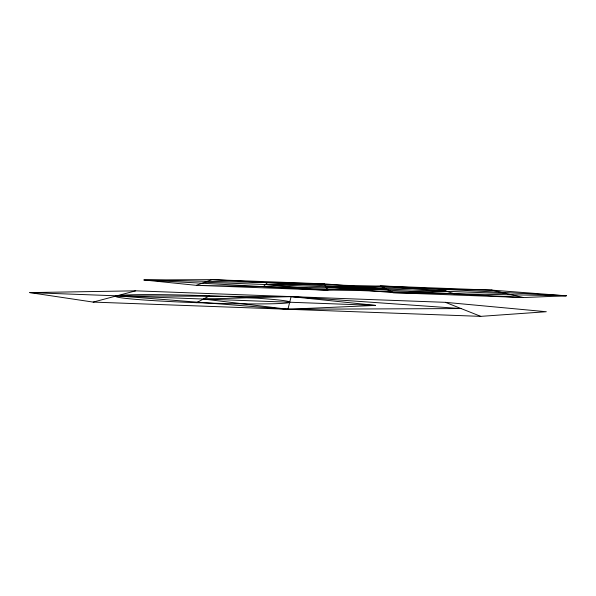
<?xml version="1.0" encoding="UTF-8"?>
<svg xmlns="http://www.w3.org/2000/svg" width="596" height="596" viewBox="0 0 596 596"><rect width="100%" height="100%" fill="white"/><g stroke="black" fill="none" stroke-linecap="round" stroke-linejoin="round"><path stroke-width="0.89" d="M287.905 309.264L291.139 296.607L461.125 308.572L287.905 309.264L116.809 295.832L291.139 296.607L375.599 305.405L287.905 309.264L203.437 299.036L291.139 296.607M263.372 286.646L267.418 282.623M196.494 302.679L209.539 295.832L230.391 296.719A86.927 3.651 1.9 0 1 289.559 302.395A86.927 3.651 1.9 0 1 220.602 303.431L196.494 302.679A86.927 3.651 1.9 0 1 116.205 296.041A86.927 3.651 1.9 0 1 209.539 295.832M93.177 302.09L135.672 290.833L445.413 302.336L546.294 311.723L480.763 316.364L93.177 302.09L29.8 292.606L135.672 290.833M29.8 292.606L375.599 305.405M204.815 282.258L506.421 293.545M439.408 289.075L454.286 293.783M445.413 302.336L480.763 316.364M355.514 287.391L356.87 288.479M212.049 279.636L196.352 285.335L143.949 279.978L212.049 279.636L324.403 283.845L386.32 289.053L327.867 290.245L196.352 285.335L386.32 289.053L212.049 279.636M566.2 295.787L523.549 297.553L393.308 292.688L326.005 286.795L380.345 285.946L491.767 290.125L566.2 295.787L393.308 292.688L380.345 285.946L566.2 295.787M446.464 291.302L407.44 292.323L311.321 288.732L265.503 284.53L310.509 284.009L395.975 287.212L446.464 291.302M491.767 290.125L326.005 286.795L523.549 297.553L491.767 290.125M324.403 283.845L143.949 279.978L327.867 290.245L324.403 283.845"/></g></svg>
